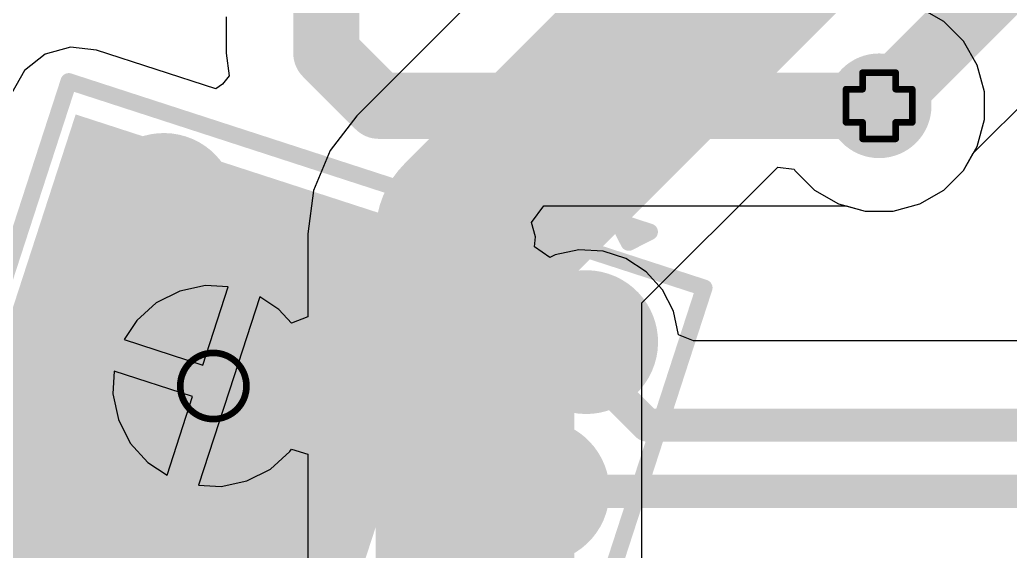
# Model space of a CAD drawing. Header units: millimetres. Extents: x -2.4 to 8.6, y -1 to 5.2.
# Drawn here: x -0.2486 to 0.0506, y 1.1764 to 1.337 of the extents above; entities that cross this region are included whole.
import ezdxf

# ---------------------------------------------------------------- set-up
doc = ezdxf.new("R2010")
doc.units = ezdxf.units.MM
doc.header["$MEASUREMENT"] = 0
for name, color, linetype in [('BottomLayer', 5, 'Continuous'), ('BottomSolder', 6, 'Continuous'), ('DrillDrawing', 1, 'Continuous'), ('Mechanical2', 216, 'Continuous'), ('PadHoleLayer', 156, 'Continuous'), ('TopLayer', 1, 'Continuous'), ('TopOverlay', 2, 'Continuous'), ('TopPaste', 8, 'Continuous'), ('TopSolder', 216, 'Continuous'), ('ViaHoleLayer', 16, 'Continuous')]:
    doc.layers.add(name, color=color, linetype=linetype)

# ---------------------------------------------------------------- blocks, each defined once
blk = doc.blocks.new('SPM0687LR5H_1_27')
at = {"layer": 'BottomSolder'}
h = blk.add_hatch(color=6, dxfattribs=at)
edge = h.paths.add_edge_path()
edge.add_arc((0, -0.03594), 0.004, 0, 360)
at = {"layer": 'PadHoleLayer'}
h = blk.add_hatch(color=156, dxfattribs=at)
edge = h.paths.add_edge_path()
edge.add_arc((0, -0.03594), 0.02018, 0, 360)
at = {"layer": 'TopLayer'}
h = blk.add_hatch(color=1, dxfattribs=at)
edge = h.paths.add_edge_path()
edge.add_arc((-0.0474, 0.06705), 0.01772, 0, 360)
h = blk.add_hatch(color=1, dxfattribs=at)
edge = h.paths.add_edge_path()
edge.add_arc((0, 0.06705), 0.01772, 0, 360)
h = blk.add_hatch(color=1, dxfattribs=at)
edge = h.paths.add_edge_path()
edge.add_arc((0.0474, 0.06705), 0.01772, 0, 360)
h = blk.add_hatch(color=1, dxfattribs=at)
edge = h.paths.add_edge_path()
edge.add_arc((0, -0.03594), 0.03299, 0, 360)
h = blk.add_hatch(color=1, dxfattribs=at)
edge = h.paths.add_edge_path()
edge.add_arc((-0.0474, -0.06705), 0.01772, 0, 360)
h = blk.add_hatch(color=1, dxfattribs=at)
edge = h.paths.add_edge_path()
edge.add_arc((0.0474, -0.06705), 0.01772, 0, 360)
at = {"layer": 'TopPaste'}
h = blk.add_hatch(color=8, dxfattribs=at)
edge = h.paths.add_edge_path()
edge.add_arc((-0.0474, 0.06705), 0.01772, 0, 360)
h = blk.add_hatch(color=8, dxfattribs=at)
edge = h.paths.add_edge_path()
edge.add_arc((0, 0.06705), 0.01772, 0, 360)
h = blk.add_hatch(color=8, dxfattribs=at)
edge = h.paths.add_edge_path()
edge.add_arc((0.0474, 0.06705), 0.01772, 0, 360)
h = blk.add_hatch(color=8, dxfattribs=at)
edge = h.paths.add_edge_path()
edge.add_arc((-0.0474, -0.06705), 0.01772, 0, 360)
h = blk.add_hatch(color=8, dxfattribs=at)
edge = h.paths.add_edge_path()
edge.add_arc((0.0474, -0.06705), 0.01772, 0, 360)
at = {"layer": 'TopSolder'}
h = blk.add_hatch(color=216, dxfattribs=at)
edge = h.paths.add_edge_path()
edge.add_arc((-0.0474, 0.06705), 0.02172, 0, 360)
h = blk.add_hatch(color=216, dxfattribs=at)
edge = h.paths.add_edge_path()
edge.add_arc((0, 0.06705), 0.02172, 0, 360)
h = blk.add_hatch(color=216, dxfattribs=at)
edge = h.paths.add_edge_path()
edge.add_arc((0.0474, 0.06705), 0.02172, 0, 360)
h = blk.add_hatch(color=216, dxfattribs=at)
edge = h.paths.add_edge_path()
edge.add_arc((0, -0.03594), 0.03699, 0, 360)
h = blk.add_hatch(color=216, dxfattribs=at)
edge = h.paths.add_edge_path()
edge.add_arc((-0.0474, -0.06705), 0.02172, 0, 360)
h = blk.add_hatch(color=216, dxfattribs=at)
edge = h.paths.add_edge_path()
edge.add_arc((0.0474, -0.06705), 0.02172, 0, 360)
at = {"layer": 'TopOverlay', "const_width": 0.005}
for points in [[(0.07402, 0.09591), (-0.07402, 0.09591)], [(-0.07402, -0.10591), (-0.07402, 0.09591)], [(0.07402, -0.10591), (0.07402, 0.09591)], [(-0.08, 0.07), (-0.085, 0.075)], [(-0.085, 0.065), (-0.085, 0.075)], [(-0.085, 0.065), (-0.08, 0.07)], [(0.07402, -0.10591), (-0.07402, -0.10591)]]:
    blk.add_lwpolyline(points, dxfattribs=at)
at = {"layer": 'TopOverlay', "const_width": 0.0025}
for points in [[(-0.07527, 0.09591, 1), (-0.07277, 0.09591, 1)], [(-0.07527, 0.09591, 1), (-0.07277, 0.09591, 1)], [(0.07277, 0.09591, 1), (0.07527, 0.09591, 1)], [(0.07277, 0.09591, 1), (0.07527, 0.09591, 1)], [(-0.08625, 0.075, 1), (-0.08375, 0.075, 1)], [(-0.08625, 0.075, 1), (-0.08375, 0.075, 1)], [(-0.08125, 0.07, 1), (-0.07875, 0.07, 1)], [(-0.08125, 0.07, 1), (-0.07875, 0.07, 1)], [(-0.08625, 0.065, 1), (-0.08375, 0.065, 1)], [(-0.08625, 0.065, 1), (-0.08375, 0.065, 1)], [(-0.07527, -0.10591, 1), (-0.07277, -0.10591, 1)], [(-0.07527, -0.10591, 1), (-0.07277, -0.10591, 1)], [(0.07277, -0.10591, 1), (0.07527, -0.10591, 1)], [(0.07277, -0.10591, 1), (0.07527, -0.10591, 1)]]:
    blk.add_lwpolyline(points, format="xyb", close=True, dxfattribs=at)

msp = doc.modelspace()

# ---------------------------------------------------------------- hatches: boundary and pattern name
at = {"layer": 'BottomLayer'}
h = msp.add_hatch(color=5, dxfattribs=at)
edge = h.paths.add_edge_path()
edge.add_arc((0.011, 1.311), 0.01181, 0, 360)
at = {"layer": 'BottomSolder'}
h = msp.add_hatch(color=6, dxfattribs=at)
edge = h.paths.add_edge_path()
edge.add_arc((0.011, 1.311), 0.01581, 0, 360)
at = {"layer": 'TopLayer'}
h = msp.add_hatch(color=1, dxfattribs=at)
edge = h.paths.add_edge_path()
edge.add_arc((0.011, 1.311), 0.01181, 0, 360)
msp.add_hatch(color=1, dxfattribs=at).paths.add_polyline_path([(-0.23168, 1.30839), (-0.27289, 1.18153), (-0.15429, 1.14299), (-0.11307, 1.26985)])
at = {"layer": 'TopSolder'}
h = msp.add_hatch(color=216, dxfattribs=at)
edge = h.paths.add_edge_path()
edge.add_arc((0.011, 1.311), 0.01581, 0, 360)
at = {"layer": 'ViaHoleLayer'}
h = msp.add_hatch(color=16, dxfattribs=at)
edge = h.paths.add_edge_path()
edge.add_arc((0.011, 1.311), 0.00591, 0, 360)

# ---------------------------------------------------------------- linework, layer by layer
at = {"layer": 'BottomLayer'}
for p, q in [((-0.07884, 1.3759), (-0.14676, 1.30798)), ((0.03945, 1.29666), (0.0818, 1.339)), ((-0.14676, 1.30798), (-0.15478, 1.29753)), ((-0.15478, 1.29753), (-0.15982, 1.28537)), ((0.03646, 1.29147), (0.03945, 1.29666)), ((-0.06067, 1.25143), (-0.01962, 1.29248)), ((-0.01962, 1.29248), (-0.01466, 1.29183)), ((-0.01466, 1.29183), (-0.01446, 1.29147)), ((-0.01446, 1.29147), (-0.00853, 1.28554)), ((0.03053, 1.28554), (0.03646, 1.29147)), ((-0.15982, 1.28537), (-0.16153, 1.27231)), ((-0.00853, 1.28554), (-0.00128, 1.28136)), ((0.02328, 1.28136), (0.03053, 1.28554)), ((-0.00128, 1.28136), (0.00681, 1.27919)), ((0.01519, 1.27919), (0.02328, 1.28136)), ((0.00681, 1.27919), (0.01519, 1.27919)), ((-0.16153, 1.27231), (-0.16153, 1.2472)), ((-0.19248, 1.25669), (-0.20025, 1.25504)), ((-0.18561, 1.25633), (-0.19248, 1.25669)), ((-0.20025, 1.25504), (-0.20733, 1.25143)), ((-0.1933, 1.23264), (-0.18561, 1.25633)), ((-0.20733, 1.25143), (-0.21324, 1.24611)), ((-0.1761, 1.25324), (-0.18534, 1.2248)), ((-0.17032, 1.24949), (-0.1761, 1.25324)), ((-0.06067, 1.076), (-0.06067, 1.25143)), ((-0.16653, 1.24528), (-0.17032, 1.24949)), ((-0.21324, 1.24611), (-0.21698, 1.24034)), ((-0.16153, 1.2472), (-0.16653, 1.24528)), ((-0.21698, 1.24034), (-0.1933, 1.23264)), ((-0.22007, 1.23083), (-0.22043, 1.22396)), ((-0.19639, 1.22313), (-0.22007, 1.23083)), ((-0.22043, 1.22396), (-0.21878, 1.21618)), ((-0.18534, 1.2248), (-0.19458, 1.19636)), ((-0.20409, 1.19945), (-0.19639, 1.22313)), ((-0.21878, 1.21618), (-0.21518, 1.2091)), ((-0.21518, 1.2091), (-0.20986, 1.2032)), ((-0.17285, 1.20126), (-0.16695, 1.20658)), ((-0.16695, 1.20658), (-0.16653, 1.20721)), ((-0.16653, 1.20721), (-0.16153, 1.20573)), ((-0.16153, 1.20573), (-0.16153, 1.076)), ((-0.20986, 1.2032), (-0.20409, 1.19945)), ((-0.17993, 1.19765), (-0.17285, 1.20126)), ((-0.1877, 1.196), (-0.17993, 1.19765)), ((-0.19458, 1.19636), (-0.1877, 1.196))]:
    msp.add_line(p, q, dxfattribs=at)
for points, const_width in [([(0.011, 1.311), (0.456, 1.756)], 0.02), ([(-0.1111, 1.27231), (0.22053, 1.60394)], 0.06), ([(-0.1111, 1.078), (-0.1111, 1.27231)], 0.06)]:
    msp.add_lwpolyline(points, dxfattribs=dict(at, const_width=const_width))
for points, const_width in [([(0.006, 1.311, 1), (0.016, 1.311, 1)], 0.01), ([(-0.1261, 1.27231, 1), (-0.0961, 1.27231, 1)], 0.03), ([(-0.1261, 1.27231, 1), (-0.0961, 1.27231, 1)], 0.03)]:
    msp.add_lwpolyline(points, format="xyb", close=True, dxfattribs=dict(at, const_width=const_width))
at = {"layer": 'DrillDrawing', "const_width": 0.002}
for points in [[(0.006, 1.316), (0.006, 1.321)], [(0.006, 1.321), (0.016, 1.321)], [(0.016, 1.316), (0.016, 1.321)], [(0.001, 1.306), (0.001, 1.316)], [(0.001, 1.316), (0.006, 1.316)], [(0.016, 1.316), (0.021, 1.316)], [(0.021, 1.306), (0.021, 1.316)], [(0.001, 1.306), (0.006, 1.306)], [(0.006, 1.301), (0.006, 1.306)], [(0.016, 1.306), (0.021, 1.306)], [(0.016, 1.301), (0.016, 1.306)], [(0.006, 1.301), (0.016, 1.301)]]:
    msp.add_lwpolyline(points, dxfattribs=at)
at = {"layer": 'DrillDrawing'}
for points, const_width in [([(0.0055, 1.321, 1), (0.0065, 1.321, 1)], 0.001), ([(0.0055, 1.321, 1), (0.0065, 1.321, 1)], 0.001), ([(0.0155, 1.321, 1), (0.0165, 1.321, 1)], 0.001), ([(0.0155, 1.321, 1), (0.0165, 1.321, 1)], 0.001), ([(0.0005, 1.316, 1), (0.0015, 1.316, 1)], 0.001), ([(0.0005, 1.316, 1), (0.0015, 1.316, 1)], 0.001), ([(0.0055, 1.316, 1), (0.0065, 1.316, 1)], 0.001), ([(0.0055, 1.316, 1), (0.0065, 1.316, 1)], 0.001), ([(0.0155, 1.316, 1), (0.0165, 1.316, 1)], 0.001), ([(0.0155, 1.316, 1), (0.0165, 1.316, 1)], 0.001), ([(0.0205, 1.316, 1), (0.0215, 1.316, 1)], 0.001), ([(0.0205, 1.316, 1), (0.0215, 1.316, 1)], 0.001), ([(0.0005, 1.306, 1), (0.0015, 1.306, 1)], 0.001), ([(0.0005, 1.306, 1), (0.0015, 1.306, 1)], 0.001), ([(0.0055, 1.306, 1), (0.0065, 1.306, 1)], 0.001), ([(0.0055, 1.306, 1), (0.0065, 1.306, 1)], 0.001), ([(0.0155, 1.306, 1), (0.0165, 1.306, 1)], 0.001), ([(0.0155, 1.306, 1), (0.0165, 1.306, 1)], 0.001), ([(0.0205, 1.306, 1), (0.0215, 1.306, 1)], 0.001), ([(0.0205, 1.306, 1), (0.0215, 1.306, 1)], 0.001), ([(0.0055, 1.301, 1), (0.0065, 1.301, 1)], 0.001), ([(0.0055, 1.301, 1), (0.0065, 1.301, 1)], 0.001), ([(0.0155, 1.301, 1), (0.0165, 1.301, 1)], 0.001), ([(0.0155, 1.301, 1), (0.0165, 1.301, 1)], 0.001), ([(-0.18009, 1.22634, 1), (-0.20009, 1.22634, 1)], 0.002), ([(-0.20059, 1.22634, 1), (-0.19959, 1.22634, 1)], 0.001), ([(-0.18059, 1.22634, 1), (-0.17959, 1.22634, 1)], 0.001)]:
    msp.add_lwpolyline(points, format="xyb", close=True, dxfattribs=dict(at, const_width=const_width))
at = {"layer": 'Mechanical2', "const_width": 0.01}
msp.add_lwpolyline([(1.33424, 2.13536, -6.230382), (0.47179, 2.13624)], format="xyb", dxfattribs=at)
at = {"layer": 'TopLayer'}
for p, q in [((0.03053, 1.33646), (0.02328, 1.34064)), ((-0.18621, 1.33783), (-0.18621, 1.32686)), ((0.03646, 1.33053), (0.03053, 1.33646)), ((-0.23328, 1.32872), (-0.24093, 1.32656)), ((-0.22537, 1.32778), (-0.23328, 1.32872)), ((0.04064, 1.32328), (0.03646, 1.33053)), ((-0.24093, 1.32656), (-0.24718, 1.32163)), ((-0.18937, 1.31609), (-0.22537, 1.32778)), ((-0.18621, 1.32686), (-0.18531, 1.32002)), ((0.04281, 1.31519), (0.04064, 1.32328)), ((-0.24718, 1.32163), (-0.25107, 1.31469)), ((-0.18531, 1.32002), (-0.18736, 1.3175)), ((-0.18736, 1.3175), (-0.18937, 1.31609)), ((0.04281, 1.30681), (0.04281, 1.31519)), ((0.04064, 1.29872), (0.04281, 1.30681)), ((0.03646, 1.29147), (0.04064, 1.29872)), ((0.03053, 1.28554), (0.03646, 1.29147)), ((0.02328, 1.28136), (0.03053, 1.28554)), ((-0.09395, 1.27574), (-0.0903, 1.28074)), ((-0.0903, 1.28074), (0.00102, 1.28074)), ((0.00102, 1.28074), (0.00681, 1.27919)), ((0.01519, 1.27919), (0.02328, 1.28136)), ((0.00681, 1.27919), (0.01519, 1.27919)), ((-0.09274, 1.27145), (-0.09395, 1.27574)), ((-0.0931, 1.26836), (-0.09274, 1.27145)), ((-0.08845, 1.26512), (-0.0931, 1.26836)), ((-0.08682, 1.26595), (-0.08845, 1.26512)), ((-0.07969, 1.26747), (-0.08682, 1.26595)), ((-0.0724, 1.26709), (-0.07969, 1.26747)), ((-0.06546, 1.26483), (-0.0724, 1.26709)), ((-0.05934, 1.26086), (-0.06546, 1.26483)), ((-0.05445, 1.25543), (-0.05934, 1.26086)), ((-0.05114, 1.24893), (-0.05445, 1.25543)), ((-0.04962, 1.24179), (-0.05114, 1.24893)), ((-0.04511, 1.24001), (-0.04962, 1.24179)), ((0.16677, 1.24001), (-0.04511, 1.24001))]:
    msp.add_line(p, q, dxfattribs=at)
for points, const_width in [([(-0.15595, 1.32686), (-0.15595, 1.36495)], 0.02), ([(-0.15595, 1.32686), (-0.14009, 1.311)], 0.02), ([(-0.14009, 1.311), (0.011, 1.311)], 0.02), ([(-0.07749, 1.23301), (-0.07749, 1.2396)], 0.01), ([(-0.07749, 1.23301), (-0.059, 1.21452)], 0.01), ([(-0.059, 1.21452), (0.16677, 1.21452)], 0.01), ([(-0.09214, 1.19452), (0.15848, 1.19452)], 0.01)]:
    msp.add_lwpolyline(points, dxfattribs=dict(at, const_width=const_width))
for points, const_width in [([(-0.16095, 1.32686, 1), (-0.15095, 1.32686, 1)], 0.01), ([(-0.16095, 1.32686, 1), (-0.15095, 1.32686, 1)], 0.01), ([(-0.14509, 1.311, 1), (-0.13509, 1.311, 1)], 0.01), ([(-0.14509, 1.311, 1), (-0.13509, 1.311, 1)], 0.01), ([(0.006, 1.311, 1), (0.016, 1.311, 1)], 0.01), ([(-0.07999, 1.2396, 1), (-0.07499, 1.2396, 1)], 0.005), ([(-0.07999, 1.23301, 1), (-0.07499, 1.23301, 1)], 0.005), ([(-0.07999, 1.23301, 1), (-0.07499, 1.23301, 1)], 0.005), ([(-0.0615, 1.21452, 1), (-0.0565, 1.21452, 1)], 0.005), ([(-0.0615, 1.21452, 1), (-0.0565, 1.21452, 1)], 0.005), ([(-0.09464, 1.19452, 1), (-0.08964, 1.19452, 1)], 0.005)]:
    msp.add_lwpolyline(points, format="xyb", close=True, dxfattribs=dict(at, const_width=const_width))

# ---------------------------------------------------------------- block references
at = {"rotation": 252}
msp.add_blockref('SPM0687LR5H_1_27', (-0.15591, 1.21524), dxfattribs=at)

doc.saveas('drawing.dxf')
